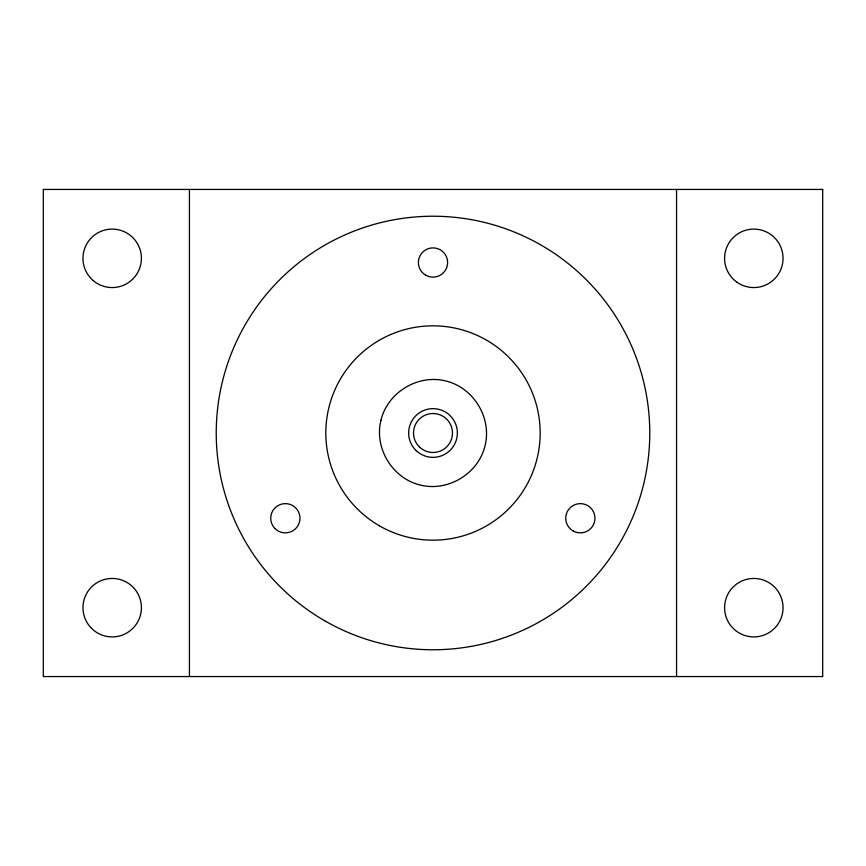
<?xml version="1.0" encoding="UTF-8"?>
<svg xmlns="http://www.w3.org/2000/svg" width="866" height="866" viewBox="0 0 866 866"><rect width="100%" height="100%" fill="white"/><g stroke="black" fill="none" stroke-linecap="round" stroke-linejoin="round"><path stroke-width="1.3" d="M676.562 189.438L676.562 676.562M189.438 189.438L189.438 676.562M380.932 420.367C373.993 448.187 392.45 478.487 420.367 485.068C448.187 492.007 478.487 473.55 485.068 445.633C492.007 417.813 473.55 387.513 445.633 380.932C417.813 373.993 387.513 392.45 380.932 420.367M822.7 189.438L43.3 189.438L43.3 676.562L822.7 676.562L822.7 189.438M735.57 630.513A29.227 29.227 0 0 0 782.712 612.056A29.227 29.227 0 0 0 743.158 580.458A29.227 29.227 0 0 0 735.57 630.513M91.525 628.337A29.227 29.227 0 0 0 140.422 615.239A29.227 29.227 0 0 0 104.624 579.441A29.227 29.227 0 0 0 91.525 628.337M737.237 282.403A29.227 29.227 0 0 0 782.951 260.644A29.227 29.227 0 0 0 741.253 231.936A29.227 29.227 0 0 0 737.237 282.403M93.084 280.454A29.227 29.227 0 0 0 140.898 263.805A29.227 29.227 0 0 0 102.589 230.724A29.227 29.227 0 0 0 93.084 280.454M379.416 525.814A107.168 107.168 0 0 0 540.168 433A107.168 107.168 0 0 0 379.416 340.186A107.168 107.168 0 0 0 379.416 525.814M275.02 528.585A14.614 14.614 0 0 0 299.463 522.025A14.614 14.614 0 0 0 281.569 504.131A14.614 14.614 0 0 0 275.02 528.585M324.62 620.727A216.771 216.771 0 0 0 649.771 433A216.771 216.771 0 0 0 324.609 245.273A216.771 216.771 0 0 0 324.62 620.727M573.032 530.901A14.614 14.614 0 0 0 594.964 518.258A14.614 14.614 0 0 0 573.054 505.582A14.614 14.614 0 0 0 573.032 530.901M425.563 275.085A14.614 14.614 0 0 0 447.614 262.658A14.614 14.614 0 0 0 425.823 249.776A14.614 14.614 0 0 0 425.563 275.085M419.555 447.105A19.485 19.485 0 0 0 451.933 437.601A19.485 19.485 0 0 0 427.512 414.305A19.485 19.485 0 0 0 419.555 447.105M416.189 450.623A24.356 24.356 0 0 0 456.674 438.748A24.356 24.356 0 0 0 426.137 409.629A24.356 24.356 0 0 0 416.189 450.623"/></g></svg>
